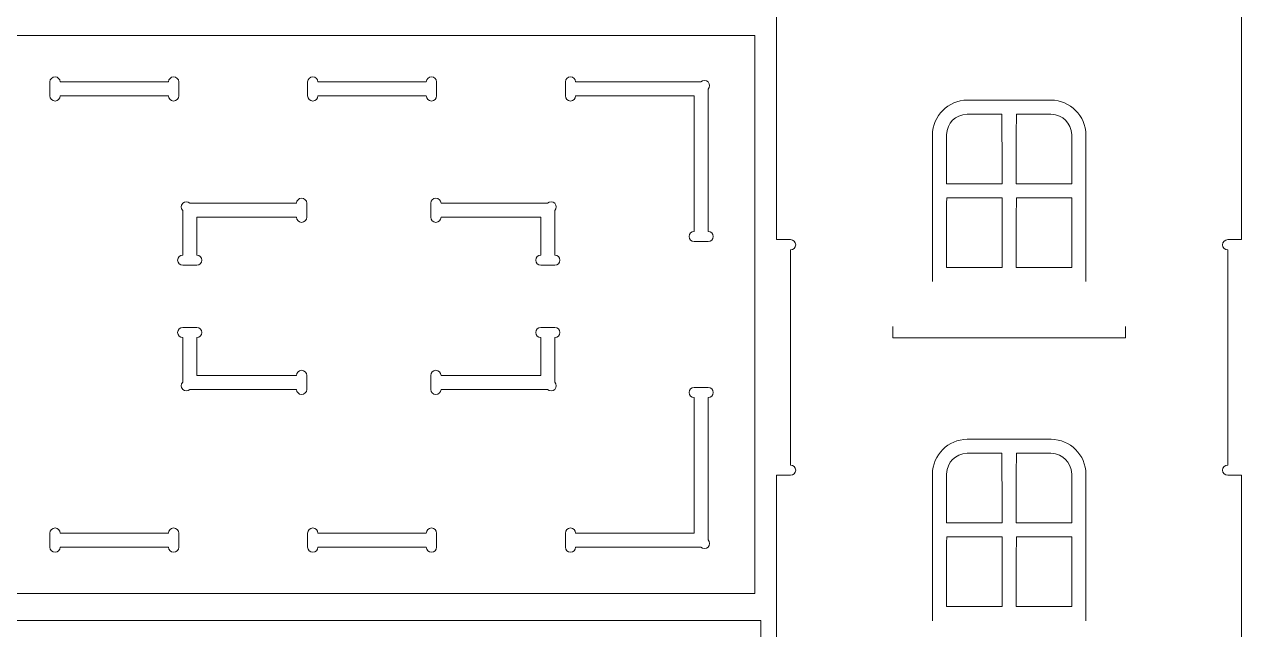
# Model space of a CAD drawing. Header units: millimetres. Extents: x -494 to 494, y -418 to 418.
# Drawn here: x -278.6 to -16.8, y 125.6 to 255.8 of the extents above; entities that cross this region are included whole.
import ezdxf

# ---------------------------------------------------------------- set-up
doc = ezdxf.new("R2010")
doc.units = ezdxf.units.MM
doc.header["$MEASUREMENT"] = 0

msp = doc.modelspace()

# ---------------------------------------------------------------- linework, layer by layer
at = {"lineweight": 9}
for points, knots in [([(-19.8061, 409.9697), (-19.8061, 409.9697), (-19.8061, 363.6997), (-19.8061, 363.6997), (-19.8061, 363.6997), (-20.4136, 363.6997), (-20.9061, 363.2072), (-20.9061, 362.5997), (-20.9061, 362.5997), (-20.9061, 361.9922), (-20.4136, 361.4997), (-19.8061, 361.4997), (-19.8061, 361.4997), (-19.8061, 361.4997), (-16.8061, 361.4997), (-16.8061, 361.4997), (-16.8061, 361.4997), (-16.8061, 361.4997), (-16.8061, 320.8397), (-16.8061, 320.8397), (-16.8061, 320.8397), (-16.8061, 320.8397), (-19.8061, 320.8397), (-19.8061, 320.8397), (-19.8061, 320.8397), (-20.4136, 320.8397), (-20.9061, 320.3472), (-20.9061, 319.7397), (-20.9061, 319.7397), (-20.9061, 319.1322), (-20.4136, 318.6397), (-19.8061, 318.6397), (-19.8061, 318.6397), (-19.8061, 318.6397), (-19.8061, 262.3697), (-19.8061, 262.3697), (-19.8061, 262.3697), (-20.4136, 262.3697), (-20.9061, 261.8772), (-20.9061, 261.2697), (-20.9061, 261.2697), (-20.9061, 260.6622), (-20.4136, 260.1697), (-19.8061, 260.1697), (-19.8061, 260.1697), (-19.8061, 260.1697), (-16.8061, 260.1697), (-16.8061, 260.1697), (-16.8061, 260.1697), (-16.8061, 260.1697), (-16.8061, 209.4997), (-16.8061, 209.4997), (-16.8061, 209.4997), (-16.8061, 209.4997), (-19.8061, 209.4997), (-19.8061, 209.4997), (-19.8061, 209.4997), (-20.4136, 209.4997), (-20.9061, 209.0072), (-20.9061, 208.3997), (-20.9061, 208.3997), (-20.9061, 207.7922), (-20.4136, 207.2997), (-19.8061, 207.2997), (-19.8061, 207.2997), (-19.8061, 207.2997), (-19.8061, 161.0397), (-19.8061, 161.0397), (-19.8061, 161.0397), (-20.4136, 161.0397), (-20.9061, 160.5472), (-20.9061, 159.9397), (-20.9061, 159.9397), (-20.9061, 159.3322), (-20.4136, 158.8397), (-19.8061, 158.8397), (-19.8061, 158.8397), (-19.8061, 158.8397), (-16.8061, 158.8397), (-16.8061, 158.8397), (-16.8061, 158.8397), (-16.8061, 158.8397), (-16.8061, 108.1697), (-16.8061, 108.1697), (-16.8061, 108.1697), (-16.8061, 108.1697), (-19.8061, 108.1697), (-19.8061, 108.1697), (-19.8061, 108.1697), (-20.4136, 108.1697), (-20.9061, 107.6772), (-20.9061, 107.0697), (-20.9061, 107.0697), (-20.9061, 106.4622), (-20.4136, 105.9697), (-19.8061, 105.9697), (-19.8061, 105.9697), (-19.8061, 105.9697), (-19.8061, 59.6997), (-19.8061, 59.6997), (-19.8061, 59.6997), (-20.4136, 59.6997), (-20.9061, 59.2072), (-20.9061, 58.5997), (-20.9061, 58.5997), (-20.9061, 57.9922), (-20.4136, 57.4997), (-19.8061, 57.4997), (-19.8061, 57.4997), (-19.8061, 57.4997), (-16.8061, 57.4997), (-16.8061, 57.4997), (-16.8061, 57.4997), (-16.8061, 57.4997), (-16.8061, 6.8397), (-16.8061, 6.8397), (-16.8061, 6.8397), (-16.8061, 6.8397), (-19.8061, 6.8397), (-19.8061, 6.8397), (-19.8061, 6.8397), (-20.4136, 6.8397), (-20.9061, 6.3472), (-20.9061, 5.7397), (-20.9061, 5.7397), (-20.9061, 5.1322), (-20.4136, 4.6397), (-19.8061, 4.6397), (-19.8061, 4.6397), (-19.8061, 4.6397), (-19.8061, -43.6903), (-19.8061, -43.6903), (-19.8061, -43.6903), (-19.8061, -43.6903), (-48.9361, -43.6903), (-48.9361, -43.6903), (-48.9361, -43.6903), (-48.9361, -43.0828), (-49.4286, -42.5903), (-50.0361, -42.5903), (-50.0361, -42.5903), (-50.6436, -42.5903), (-51.1361, -43.0828), (-51.1361, -43.6903), (-51.1361, -43.6903), (-51.1361, -43.6903), (-51.1361, -46.6903), (-51.1361, -46.6903), (-51.1361, -46.6903), (-51.1361, -46.6903), (-82.4661, -46.6903), (-82.4661, -46.6903), (-82.4661, -46.6903), (-82.4661, -46.6903), (-82.4661, -43.6903), (-82.4661, -43.6903), (-82.4661, -43.6903), (-82.4661, -43.0828), (-82.9586, -42.5903), (-83.5661, -42.5903), (-83.5661, -42.5903), (-84.1736, -42.5903), (-84.6661, -43.0828), (-84.6661, -43.6903), (-84.6661, -43.6903), (-84.6661, -43.6903), (-113.8061, -43.6903), (-113.8061, -43.6903), (-113.8061, -43.6903), (-113.8061, -43.6903), (-113.8061, 4.6397), (-113.8061, 4.6397), (-113.8061, 4.6397), (-113.1986, 4.6397), (-112.7061, 5.1322), (-112.7061, 5.7397), (-112.7061, 5.7397), (-112.7061, 6.3472), (-113.1986, 6.8397), (-113.8061, 6.8397), (-113.8061, 6.8397), (-113.8061, 6.8397), (-116.8061, 6.8397), (-116.8061, 6.8397), (-116.8061, 6.8397), (-116.8061, 6.8397), (-116.8061, 57.4997), (-116.8061, 57.4997), (-116.8061, 57.4997), (-116.8061, 57.4997), (-113.8061, 57.4997), (-113.8061, 57.4997), (-113.8061, 57.4997), (-113.1986, 57.4997), (-112.7061, 57.9922), (-112.7061, 58.5997), (-112.7061, 58.5997), (-112.7061, 59.2072), (-113.1986, 59.6997), (-113.8061, 59.6997), (-113.8061, 59.6997), (-113.8061, 59.6997), (-113.8061, 105.9697), (-113.8061, 105.9697), (-113.8061, 105.9697), (-113.1986, 105.9697), (-112.7061, 106.4622), (-112.7061, 107.0697), (-112.7061, 107.0697), (-112.7061, 107.6772), (-113.1986, 108.1697), (-113.8061, 108.1697), (-113.8061, 108.1697), (-113.8061, 108.1697), (-116.8061, 108.1697), (-116.8061, 108.1697), (-116.8061, 108.1697), (-116.8061, 108.1697), (-116.8061, 158.8397), (-116.8061, 158.8397), (-116.8061, 158.8397), (-116.8061, 158.8397), (-113.8061, 158.8397), (-113.8061, 158.8397), (-113.8061, 158.8397), (-113.1986, 158.8397), (-112.7061, 159.3322), (-112.7061, 159.9397), (-112.7061, 159.9397), (-112.7061, 160.5472), (-113.1986, 161.0397), (-113.8061, 161.0397), (-113.8061, 161.0397), (-113.8061, 161.0397), (-113.8061, 207.2997), (-113.8061, 207.2997), (-113.8061, 207.2997), (-113.1986, 207.2997), (-112.7061, 207.7922), (-112.7061, 208.3997), (-112.7061, 208.3997), (-112.7061, 209.0072), (-113.1986, 209.4997), (-113.8061, 209.4997), (-113.8061, 209.4997), (-113.8061, 209.4997), (-116.8061, 209.4997), (-116.8061, 209.4997), (-116.8061, 209.4997), (-116.8061, 209.4997), (-116.8061, 260.1697), (-116.8061, 260.1697), (-116.8061, 260.1697), (-116.8061, 260.1697), (-113.8061, 260.1697), (-113.8061, 260.1697), (-113.8061, 260.1697), (-113.1986, 260.1697), (-112.7061, 260.6622), (-112.7061, 261.2697), (-112.7061, 261.2697), (-112.7061, 261.8772), (-113.1986, 262.3697), (-113.8061, 262.3697), (-113.8061, 262.3697), (-113.8061, 262.3697), (-113.8061, 318.6397), (-113.8061, 318.6397), (-113.8061, 318.6397), (-113.1986, 318.6397), (-112.7061, 319.1322), (-112.7061, 319.7397), (-112.7061, 319.7397), (-112.7061, 320.3472), (-113.1986, 320.8397), (-113.8061, 320.8397), (-113.8061, 320.8397), (-113.8061, 320.8397), (-116.8061, 320.8397), (-116.8061, 320.8397), (-116.8061, 320.8397), (-116.8061, 320.8397), (-116.8061, 361.4997), (-116.8061, 361.4997), (-116.8061, 361.4997), (-116.8061, 361.4997), (-113.8061, 361.4997), (-113.8061, 361.4997), (-113.8061, 361.4997), (-113.1986, 361.4997), (-112.7061, 361.9922), (-112.7061, 362.5997), (-112.7061, 362.5997), (-112.7061, 363.2072), (-113.1986, 363.6997), (-113.8061, 363.6997), (-113.8061, 363.6997), (-113.8061, 363.6997), (-113.8061, 409.9697), (-113.8061, 409.9697), (-113.8061, 409.9697), (-113.1986, 409.9697), (-112.7061, 410.4622), (-112.7061, 411.0697), (-112.7061, 411.0697), (-112.7061, 411.6772), (-113.1986, 412.1697), (-113.8061, 412.1697), (-113.8061, 412.1697), (-113.8061, 412.1697), (-116.8061, 412.1697), (-116.8061, 412.1697), (-116.8061, 412.1697), (-116.8061, 412.1697), (-116.8061, 418.1697), (-116.8061, 418.1697), (-116.8061, 418.1697), (-116.8061, 418.1697), (-82.4661, 418.1697), (-82.4661, 418.1697), (-82.4661, 418.1697), (-82.4661, 418.1697), (-82.4661, 412.1697), (-82.4661, 412.1697), (-82.4661, 412.1697), (-82.4661, 411.5622), (-81.9736, 411.0697), (-81.3661, 411.0697), (-81.3661, 411.0697), (-80.7586, 411.0697), (-80.2661, 411.5622), (-80.2661, 412.1697), (-80.2661, 412.1697), (-80.2661, 412.1697), (-53.3361, 412.1697), (-53.3361, 412.1697), (-53.3361, 412.1697), (-53.3361, 411.5622), (-52.8436, 411.0697), (-52.2361, 411.0697), (-52.2361, 411.0697), (-51.6286, 411.0697), (-51.1361, 411.5622), (-51.1361, 412.1697), (-51.1361, 412.1697), (-51.1361, 412.1697), (-51.1361, 418.1697), (-51.1361, 418.1697), (-51.1361, 418.1697), (-51.1361, 418.1697), (-16.8061, 418.1697), (-16.8061, 418.1697), (-16.8061, 418.1697), (-16.8061, 418.1697), (-16.8061, 412.1697), (-16.8061, 412.1697), (-16.8061, 412.1697), (-16.8061, 412.1697), (-19.8061, 412.1697), (-19.8061, 412.1697), (-19.8061, 412.1697), (-20.4136, 412.1697), (-20.9061, 411.6772), (-20.9061, 411.0697), (-20.9061, 411.0697), (-20.9061, 410.4622), (-20.4136, 409.9697), (-19.8061, 409.9697)], [0, 0, 0, 0, 0.01075269, 0.01075269, 0.01075269, 0.01075269, 0.02150538, 0.02150538, 0.02150538, 0.02150538, 0.03225806, 0.03225806, 0.03225806, 0.03225806, 0.04301075, 0.04301075, 0.04301075, 0.04301075, 0.05376344, 0.05376344, 0.05376344, 0.05376344, 0.06451613, 0.06451613, 0.06451613, 0.06451613, 0.07526882, 0.07526882, 0.07526882, 0.07526882, 0.08602151, 0.08602151, 0.08602151, 0.08602151, 0.09677419, 0.09677419, 0.09677419, 0.09677419, 0.10752688, 0.10752688, 0.10752688, 0.10752688, 0.11827957, 0.11827957, 0.11827957, 0.11827957, 0.12903226, 0.12903226, 0.12903226, 0.12903226, 0.13978495, 0.13978495, 0.13978495, 0.13978495, 0.15053763, 0.15053763, 0.15053763, 0.15053763, 0.16129032, 0.16129032, 0.16129032, 0.16129032, 0.17204301, 0.17204301, 0.17204301, 0.17204301, 0.1827957, 0.1827957, 0.1827957, 0.1827957, 0.19354839, 0.19354839, 0.19354839, 0.19354839, 0.20430108, 0.20430108, 0.20430108, 0.20430108, 0.21505376, 0.21505376, 0.21505376, 0.21505376, 0.22580645, 0.22580645, 0.22580645, 0.22580645, 0.23655914, 0.23655914, 0.23655914, 0.23655914, 0.24731183, 0.24731183, 0.24731183, 0.24731183, 0.25806452, 0.25806452, 0.25806452, 0.25806452, 0.2688172, 0.2688172, 0.2688172, 0.2688172, 0.27956989, 0.27956989, 0.27956989, 0.27956989, 0.29032258, 0.29032258, 0.29032258, 0.29032258, 0.30107527, 0.30107527, 0.30107527, 0.30107527, 0.31182796, 0.31182796, 0.31182796, 0.31182796, 0.32258065, 0.32258065, 0.32258065, 0.32258065, 0.33333333, 0.33333333, 0.33333333, 0.33333333, 0.34408602, 0.34408602, 0.34408602, 0.34408602, 0.35483871, 0.35483871, 0.35483871, 0.35483871, 0.3655914, 0.3655914, 0.3655914, 0.3655914, 0.37634409, 0.37634409, 0.37634409, 0.37634409, 0.38709677, 0.38709677, 0.38709677, 0.38709677, 0.39784946, 0.39784946, 0.39784946, 0.39784946, 0.40860215, 0.40860215, 0.40860215, 0.40860215, 0.41935484, 0.41935484, 0.41935484, 0.41935484, 0.43010753, 0.43010753, 0.43010753, 0.43010753, 0.44086022, 0.44086022, 0.44086022, 0.44086022, 0.4516129, 0.4516129, 0.4516129, 0.4516129, 0.46236559, 0.46236559, 0.46236559, 0.46236559, 0.47311828, 0.47311828, 0.47311828, 0.47311828, 0.48387097, 0.48387097, 0.48387097, 0.48387097, 0.49462366, 0.49462366, 0.49462366, 0.49462366, 0.50537634, 0.50537634, 0.50537634, 0.50537634, 0.51612903, 0.51612903, 0.51612903, 0.51612903, 0.52688172, 0.52688172, 0.52688172, 0.52688172, 0.53763441, 0.53763441, 0.53763441, 0.53763441, 0.5483871, 0.5483871, 0.5483871, 0.5483871, 0.55913978, 0.55913978, 0.55913978, 0.55913978, 0.56989247, 0.56989247, 0.56989247, 0.56989247, 0.58064516, 0.58064516, 0.58064516, 0.58064516, 0.59139785, 0.59139785, 0.59139785, 0.59139785, 0.60215054, 0.60215054, 0.60215054, 0.60215054, 0.61290323, 0.61290323, 0.61290323, 0.61290323, 0.62365591, 0.62365591, 0.62365591, 0.62365591, 0.6344086, 0.6344086, 0.6344086, 0.6344086, 0.64516129, 0.64516129, 0.64516129, 0.64516129, 0.65591398, 0.65591398, 0.65591398, 0.65591398, 0.66666667, 0.66666667, 0.66666667, 0.66666667, 0.67741935, 0.67741935, 0.67741935, 0.67741935, 0.68817204, 0.68817204, 0.68817204, 0.68817204, 0.69892473, 0.69892473, 0.69892473, 0.69892473, 0.70967742, 0.70967742, 0.70967742, 0.70967742, 0.72043011, 0.72043011, 0.72043011, 0.72043011, 0.7311828, 0.7311828, 0.7311828, 0.7311828, 0.74193548, 0.74193548, 0.74193548, 0.74193548, 0.75268817, 0.75268817, 0.75268817, 0.75268817, 0.76344086, 0.76344086, 0.76344086, 0.76344086, 0.77419355, 0.77419355, 0.77419355, 0.77419355, 0.78494624, 0.78494624, 0.78494624, 0.78494624, 0.79569892, 0.79569892, 0.79569892, 0.79569892, 0.80645161, 0.80645161, 0.80645161, 0.80645161, 0.8172043, 0.8172043, 0.8172043, 0.8172043, 0.82795699, 0.82795699, 0.82795699, 0.82795699, 0.83870968, 0.83870968, 0.83870968, 0.83870968, 0.84946237, 0.84946237, 0.84946237, 0.84946237, 0.86021505, 0.86021505, 0.86021505, 0.86021505, 0.87096774, 0.87096774, 0.87096774, 0.87096774, 0.88172043, 0.88172043, 0.88172043, 0.88172043, 0.89247312, 0.89247312, 0.89247312, 0.89247312, 0.90322581, 0.90322581, 0.90322581, 0.90322581, 0.91397849, 0.91397849, 0.91397849, 0.91397849, 0.92473118, 0.92473118, 0.92473118, 0.92473118, 0.93548387, 0.93548387, 0.93548387, 0.93548387, 0.94623656, 0.94623656, 0.94623656, 0.94623656, 0.95698925, 0.95698925, 0.95698925, 0.95698925, 0.96774194, 0.96774194, 0.96774194, 0.96774194, 0.97849462, 0.97849462, 0.97849462, 0.97849462, 1, 1, 1, 1]), ([(-121.5223, 253.398), (-121.5223, 253.398), (-341.5223, 253.398), (-341.5223, 253.398), (-341.5223, 253.398), (-341.5223, 253.398), (-341.5223, 133.398), (-341.5223, 133.398), (-341.5223, 133.398), (-341.5223, 133.398), (-121.5223, 133.398), (-121.5223, 133.398), (-121.5223, 133.398), (-121.5223, 133.398), (-121.5223, 253.398), (-121.5223, 253.398)], [0, 0, 0, 0, 0.2, 0.2, 0.2, 0.2, 0.4, 0.4, 0.4, 0.4, 0.6, 0.6, 0.6, 0.6, 1, 1, 1, 1]), ([(-270.8926, 243.3977), (-270.8926, 243.3977), (-247.5826, 243.3977), (-247.5826, 243.3977), (-247.5826, 243.3977), (-247.5826, 244.0052), (-247.0901, 244.4977), (-246.4826, 244.4977), (-246.4826, 244.4977), (-245.8751, 244.4977), (-245.3826, 244.0052), (-245.3826, 243.3977), (-245.3826, 243.3977), (-245.3826, 243.3977), (-245.3826, 240.3977), (-245.3826, 240.3977), (-245.3826, 240.3977), (-245.3826, 239.7902), (-245.8751, 239.2977), (-246.4826, 239.2977), (-246.4826, 239.2977), (-247.0901, 239.2977), (-247.5826, 239.7902), (-247.5826, 240.3977), (-247.5826, 240.3977), (-247.5826, 240.3977), (-270.8926, 240.3977), (-270.8926, 240.3977), (-270.8926, 240.3977), (-270.8926, 239.7902), (-271.3851, 239.2977), (-271.9926, 239.2977), (-271.9926, 239.2977), (-272.6001, 239.2977), (-273.0926, 239.7902), (-273.0926, 240.3977), (-273.0926, 240.3977), (-273.0926, 240.3977), (-273.0926, 243.3977), (-273.0926, 243.3977), (-273.0926, 243.3977), (-273.0926, 244.0052), (-272.6001, 244.4977), (-271.9926, 244.4977), (-271.9926, 244.4977), (-271.3851, 244.4977), (-270.8926, 244.0052), (-270.8926, 243.3977)], [0, 0, 0, 0, 0.07692308, 0.07692308, 0.07692308, 0.07692308, 0.15384615, 0.15384615, 0.15384615, 0.15384615, 0.23076923, 0.23076923, 0.23076923, 0.23076923, 0.30769231, 0.30769231, 0.30769231, 0.30769231, 0.38461538, 0.38461538, 0.38461538, 0.38461538, 0.46153846, 0.46153846, 0.46153846, 0.46153846, 0.53846154, 0.53846154, 0.53846154, 0.53846154, 0.61538462, 0.61538462, 0.61538462, 0.61538462, 0.69230769, 0.69230769, 0.69230769, 0.69230769, 0.76923077, 0.76923077, 0.76923077, 0.76923077, 0.84615385, 0.84615385, 0.84615385, 0.84615385, 1, 1, 1, 1]), ([(-215.4626, 243.3977), (-215.4626, 243.3977), (-192.1526, 243.3977), (-192.1526, 243.3977), (-192.1526, 243.3977), (-192.1526, 244.0052), (-191.6601, 244.4977), (-191.0526, 244.4977), (-191.0526, 244.4977), (-190.4451, 244.4977), (-189.9526, 244.0052), (-189.9526, 243.3977), (-189.9526, 243.3977), (-189.9526, 243.3977), (-189.9526, 240.3977), (-189.9526, 240.3977), (-189.9526, 240.3977), (-189.9526, 239.7902), (-190.4451, 239.2977), (-191.0526, 239.2977), (-191.0526, 239.2977), (-191.6601, 239.2977), (-192.1526, 239.7902), (-192.1526, 240.3977), (-192.1526, 240.3977), (-192.1526, 240.3977), (-215.4626, 240.3977), (-215.4626, 240.3977), (-215.4626, 240.3977), (-215.4626, 239.7902), (-215.9551, 239.2977), (-216.5626, 239.2977), (-216.5626, 239.2977), (-217.1701, 239.2977), (-217.6626, 239.7902), (-217.6626, 240.3977), (-217.6626, 240.3977), (-217.6626, 240.3977), (-217.6626, 243.3977), (-217.6626, 243.3977), (-217.6626, 243.3977), (-217.6626, 244.0052), (-217.1701, 244.4977), (-216.5626, 244.4977), (-216.5626, 244.4977), (-215.9551, 244.4977), (-215.4626, 244.0052), (-215.4626, 243.3977)], [0, 0, 0, 0, 0.07692308, 0.07692308, 0.07692308, 0.07692308, 0.15384615, 0.15384615, 0.15384615, 0.15384615, 0.23076923, 0.23076923, 0.23076923, 0.23076923, 0.30769231, 0.30769231, 0.30769231, 0.30769231, 0.38461538, 0.38461538, 0.38461538, 0.38461538, 0.46153846, 0.46153846, 0.46153846, 0.46153846, 0.53846154, 0.53846154, 0.53846154, 0.53846154, 0.61538462, 0.61538462, 0.61538462, 0.61538462, 0.69230769, 0.69230769, 0.69230769, 0.69230769, 0.76923077, 0.76923077, 0.76923077, 0.76923077, 0.84615385, 0.84615385, 0.84615385, 0.84615385, 1, 1, 1, 1]), ([(-134.5323, 240.398), (-134.5323, 240.398), (-160.0423, 240.398), (-160.0423, 240.398), (-160.0423, 240.398), (-160.0423, 239.7905), (-160.5348, 239.298), (-161.1423, 239.298), (-161.1423, 239.298), (-161.7498, 239.298), (-162.2423, 239.7905), (-162.2423, 240.398), (-162.2423, 240.398), (-162.2423, 240.398), (-162.2423, 243.398), (-162.2423, 243.398), (-162.2423, 243.398), (-162.2423, 244.0055), (-161.7498, 244.498), (-161.1423, 244.498), (-161.1423, 244.498), (-160.5348, 244.498), (-160.0423, 244.0055), (-160.0423, 243.398), (-160.0423, 243.398), (-160.0423, 243.398), (-133.0879, 243.398), (-133.0879, 243.398), (-133.0879, 243.398), (-132.6584, 243.8276), (-131.9618, 243.8276), (-131.5323, 243.398), (-131.5323, 243.398), (-131.1027, 242.9685), (-131.1027, 242.2719), (-131.5323, 241.8424), (-131.5323, 241.8424), (-131.5323, 241.8424), (-131.5323, 211.268), (-131.5323, 211.268), (-131.5323, 211.268), (-130.9248, 211.268), (-130.4323, 210.7755), (-130.4323, 210.168), (-130.4323, 210.168), (-130.4323, 209.5605), (-130.9248, 209.068), (-131.5323, 209.068), (-131.5323, 209.068), (-131.5323, 209.068), (-134.5323, 209.068), (-134.5323, 209.068), (-134.5323, 209.068), (-135.1398, 209.068), (-135.6323, 209.5605), (-135.6323, 210.168), (-135.6323, 210.168), (-135.6323, 210.7755), (-135.1398, 211.268), (-134.5323, 211.268), (-134.5323, 211.268), (-134.5323, 211.268), (-134.5323, 240.398), (-134.5323, 240.398)], [0, 0, 0, 0, 0.05882353, 0.05882353, 0.05882353, 0.05882353, 0.11764706, 0.11764706, 0.11764706, 0.11764706, 0.17647059, 0.17647059, 0.17647059, 0.17647059, 0.23529412, 0.23529412, 0.23529412, 0.23529412, 0.29411765, 0.29411765, 0.29411765, 0.29411765, 0.35294118, 0.35294118, 0.35294118, 0.35294118, 0.41176471, 0.41176471, 0.41176471, 0.41176471, 0.47058824, 0.47058824, 0.47058824, 0.47058824, 0.52941176, 0.52941176, 0.52941176, 0.52941176, 0.58823529, 0.58823529, 0.58823529, 0.58823529, 0.64705882, 0.64705882, 0.64705882, 0.64705882, 0.70588235, 0.70588235, 0.70588235, 0.70588235, 0.76470588, 0.76470588, 0.76470588, 0.76470588, 0.82352941, 0.82352941, 0.82352941, 0.82352941, 0.88235294, 0.88235294, 0.88235294, 0.88235294, 1, 1, 1, 1]), ([(-83.3015, 200.5001), (-83.3015, 200.5001), (-83.3015, 232.0001), (-83.3015, 232.0001), (-83.3015, 232.0001), (-83.3015, 236.1251), (-79.9265, 239.5001), (-75.8016, 239.5001), (-75.8016, 239.5001), (-75.8016, 239.5001), (-57.8015, 239.5001), (-57.8015, 239.5001), (-57.8015, 239.5001), (-53.6766, 239.5001), (-50.3015, 236.1251), (-50.3015, 232.0001), (-50.3015, 232.0001), (-50.3015, 232.0001), (-50.3015, 200.5001), (-50.3015, 200.5001)], [0, 0, 0, 0, 0.16666667, 0.16666667, 0.16666667, 0.16666667, 0.33333333, 0.33333333, 0.33333333, 0.33333333, 0.5, 0.5, 0.5, 0.5, 0.66666667, 0.66666667, 0.66666667, 0.66666667, 1, 1, 1, 1]), ([(-80.3015, 232.0001), (-80.3015, 224), (-80.3015, 221.5214), (-80.3015, 221.5214), (-80.3015, 221.5214), (-71.3015, 221.5215), (-68.3232, 221.5215), (-68.3232, 221.5215), (-68.3232, 221.5215), (-68.3232, 232.5215), (-68.389, 236.5001), (-68.389, 236.5001), (-68.389, 236.5001), (-74.3891, 236.5001), (-75.8016, 236.5001), (-75.8016, 236.5001), (-75.8016, 236.5001), (-78.5207, 236.2499), (-80.0207, 234.7499), (-80.3015, 232.0001)], [0, 0, 0, 0, 0.16666667, 0.16666667, 0.16666667, 0.16666667, 0.33333333, 0.33333333, 0.33333333, 0.33333333, 0.5, 0.5, 0.5, 0.5, 0.66666667, 0.66666667, 0.66666667, 0.66666667, 1, 1, 1, 1]), ([(-53.3231, 232.0001), (-53.3231, 224), (-53.3231, 221.5214), (-53.3231, 221.5214), (-53.3231, 221.5214), (-62.3231, 221.5215), (-65.3014, 221.5215), (-65.3014, 221.5215), (-65.3014, 221.5215), (-65.3014, 232.5215), (-65.2356, 236.5001), (-65.2356, 236.5001), (-65.2356, 236.5001), (-59.2355, 236.5001), (-57.823, 236.5001), (-57.823, 236.5001), (-57.823, 236.5001), (-55.1039, 236.2499), (-53.6039, 234.7499), (-53.3231, 232.0001)], [0, 0, 0, 0, 0.16666667, 0.16666667, 0.16666667, 0.16666667, 0.33333333, 0.33333333, 0.33333333, 0.33333333, 0.5, 0.5, 0.5, 0.5, 0.66666667, 0.66666667, 0.66666667, 0.66666667, 1, 1, 1, 1]), ([(-241.5223, 214.308), (-241.5223, 214.308), (-220.0523, 214.308), (-220.0523, 214.308), (-220.0523, 214.308), (-220.0523, 213.7005), (-219.5598, 213.208), (-218.9523, 213.208), (-218.9523, 213.208), (-218.3448, 213.208), (-217.8523, 213.7005), (-217.8523, 214.308), (-217.8523, 214.308), (-217.8523, 214.308), (-217.8523, 217.308), (-217.8523, 217.308), (-217.8523, 217.308), (-217.8523, 217.9155), (-218.3448, 218.408), (-218.9523, 218.408), (-218.9523, 218.408), (-219.5598, 218.408), (-220.0523, 217.9155), (-220.0523, 217.308), (-220.0523, 217.308), (-220.0523, 217.308), (-242.9667, 217.308), (-242.9667, 217.308), (-242.9667, 217.308), (-243.3962, 217.7376), (-244.0928, 217.7376), (-244.5223, 217.308), (-244.5223, 217.308), (-244.9519, 216.8785), (-244.9519, 216.1819), (-244.5223, 215.7524), (-244.5223, 215.7524), (-244.5223, 215.7524), (-244.5223, 206.178), (-244.5223, 206.178), (-244.5223, 206.178), (-245.1298, 206.178), (-245.6223, 205.6855), (-245.6223, 205.078), (-245.6223, 205.078), (-245.6223, 204.4705), (-245.1298, 203.978), (-244.5223, 203.978), (-244.5223, 203.978), (-244.5223, 203.978), (-241.5223, 203.978), (-241.5223, 203.978), (-241.5223, 203.978), (-240.9148, 203.978), (-240.4223, 204.4705), (-240.4223, 205.078), (-240.4223, 205.078), (-240.4223, 205.6855), (-240.9148, 206.178), (-241.5223, 206.178), (-241.5223, 206.178), (-241.5223, 206.178), (-241.5223, 214.308), (-241.5223, 214.308)], [0, 0, 0, 0, 0.05882353, 0.05882353, 0.05882353, 0.05882353, 0.11764706, 0.11764706, 0.11764706, 0.11764706, 0.17647059, 0.17647059, 0.17647059, 0.17647059, 0.23529412, 0.23529412, 0.23529412, 0.23529412, 0.29411765, 0.29411765, 0.29411765, 0.29411765, 0.35294118, 0.35294118, 0.35294118, 0.35294118, 0.41176471, 0.41176471, 0.41176471, 0.41176471, 0.47058824, 0.47058824, 0.47058824, 0.47058824, 0.52941176, 0.52941176, 0.52941176, 0.52941176, 0.58823529, 0.58823529, 0.58823529, 0.58823529, 0.64705882, 0.64705882, 0.64705882, 0.64705882, 0.70588235, 0.70588235, 0.70588235, 0.70588235, 0.76470588, 0.76470588, 0.76470588, 0.76470588, 0.82352941, 0.82352941, 0.82352941, 0.82352941, 0.88235294, 0.88235294, 0.88235294, 0.88235294, 1, 1, 1, 1]), ([(-167.5123, 214.308), (-167.5123, 214.308), (-188.9823, 214.308), (-188.9823, 214.308), (-188.9823, 214.308), (-188.9823, 213.7005), (-189.4748, 213.208), (-190.0823, 213.208), (-190.0823, 213.208), (-190.6898, 213.208), (-191.1823, 213.7005), (-191.1823, 214.308), (-191.1823, 214.308), (-191.1823, 214.308), (-191.1823, 217.308), (-191.1823, 217.308), (-191.1823, 217.308), (-191.1823, 217.9155), (-190.6898, 218.408), (-190.0823, 218.408), (-190.0823, 218.408), (-189.4748, 218.408), (-188.9823, 217.9155), (-188.9823, 217.308), (-188.9823, 217.308), (-188.9823, 217.308), (-166.0679, 217.308), (-166.0679, 217.308), (-166.0679, 217.308), (-165.6384, 217.7376), (-164.9418, 217.7376), (-164.5123, 217.308), (-164.5123, 217.308), (-164.0827, 216.8785), (-164.0827, 216.1819), (-164.5123, 215.7524), (-164.5123, 215.7524), (-164.5123, 215.7524), (-164.5123, 206.178), (-164.5123, 206.178), (-164.5123, 206.178), (-163.9048, 206.178), (-163.4123, 205.6855), (-163.4123, 205.078), (-163.4123, 205.078), (-163.4123, 204.4705), (-163.9048, 203.978), (-164.5123, 203.978), (-164.5123, 203.978), (-164.5123, 203.978), (-167.5123, 203.978), (-167.5123, 203.978), (-167.5123, 203.978), (-168.1198, 203.978), (-168.6123, 204.4705), (-168.6123, 205.078), (-168.6123, 205.078), (-168.6123, 205.6855), (-168.1198, 206.178), (-167.5123, 206.178), (-167.5123, 206.178), (-167.5123, 206.178), (-167.5123, 214.308), (-167.5123, 214.308)], [0, 0, 0, 0, 0.05882353, 0.05882353, 0.05882353, 0.05882353, 0.11764706, 0.11764706, 0.11764706, 0.11764706, 0.17647059, 0.17647059, 0.17647059, 0.17647059, 0.23529412, 0.23529412, 0.23529412, 0.23529412, 0.29411765, 0.29411765, 0.29411765, 0.29411765, 0.35294118, 0.35294118, 0.35294118, 0.35294118, 0.41176471, 0.41176471, 0.41176471, 0.41176471, 0.47058824, 0.47058824, 0.47058824, 0.47058824, 0.52941176, 0.52941176, 0.52941176, 0.52941176, 0.58823529, 0.58823529, 0.58823529, 0.58823529, 0.64705882, 0.64705882, 0.64705882, 0.64705882, 0.70588235, 0.70588235, 0.70588235, 0.70588235, 0.76470588, 0.76470588, 0.76470588, 0.76470588, 0.82352941, 0.82352941, 0.82352941, 0.82352941, 0.88235294, 0.88235294, 0.88235294, 0.88235294, 1, 1, 1, 1]), ([(-68.3231, 218.5001), (-68.3231, 210.5), (-68.3231, 203.5214), (-68.3231, 203.5214), (-68.3231, 203.5214), (-77.3231, 203.5215), (-80.3014, 203.5215), (-80.3014, 203.5215), (-80.3014, 203.5215), (-80.3014, 214.5215), (-80.2356, 218.5001), (-80.2356, 218.5001), (-80.2356, 218.5001), (-74.2355, 218.5001), (-68.3231, 218.5001), (-68.3231, 218.5001)], [0, 0, 0, 0, 0.2, 0.2, 0.2, 0.2, 0.4, 0.4, 0.4, 0.4, 0.6, 0.6, 0.6, 0.6, 1, 1, 1, 1]), ([(-53.3231, 218.5001), (-53.3231, 210.5), (-53.3231, 203.5214), (-53.3231, 203.5214), (-53.3231, 203.5214), (-62.3231, 203.5215), (-65.3014, 203.5215), (-65.3014, 203.5215), (-65.3014, 203.5215), (-65.3014, 214.5215), (-65.2356, 218.5001), (-65.2356, 218.5001), (-65.2356, 218.5001), (-59.2355, 218.5001), (-53.3231, 218.5001), (-53.3231, 218.5001)], [0, 0, 0, 0, 0.2, 0.2, 0.2, 0.2, 0.4, 0.4, 0.4, 0.4, 0.6, 0.6, 0.6, 0.6, 1, 1, 1, 1]), ([(-241.5223, 180.308), (-241.5223, 180.308), (-220.0523, 180.308), (-220.0523, 180.308), (-220.0523, 180.308), (-220.0523, 180.9155), (-219.5598, 181.408), (-218.9523, 181.408), (-218.9523, 181.408), (-218.3448, 181.408), (-217.8523, 180.9155), (-217.8523, 180.308), (-217.8523, 180.308), (-217.8523, 180.308), (-217.8523, 177.308), (-217.8523, 177.308), (-217.8523, 177.308), (-217.8523, 176.7005), (-218.3448, 176.208), (-218.9523, 176.208), (-218.9523, 176.208), (-219.5598, 176.208), (-220.0523, 176.7005), (-220.0523, 177.308), (-220.0523, 177.308), (-220.0523, 177.308), (-242.9667, 177.308), (-242.9667, 177.308), (-242.9667, 177.308), (-243.3962, 176.8784), (-244.0928, 176.8784), (-244.5223, 177.308), (-244.5223, 177.308), (-244.9519, 177.7375), (-244.9519, 178.4341), (-244.5223, 178.8636), (-244.5223, 178.8636), (-244.5223, 178.8636), (-244.5223, 188.438), (-244.5223, 188.438), (-244.5223, 188.438), (-245.1298, 188.438), (-245.6223, 188.9305), (-245.6223, 189.538), (-245.6223, 189.538), (-245.6223, 190.1455), (-245.1298, 190.638), (-244.5223, 190.638), (-244.5223, 190.638), (-244.5223, 190.638), (-241.5223, 190.638), (-241.5223, 190.638), (-241.5223, 190.638), (-240.9148, 190.638), (-240.4223, 190.1455), (-240.4223, 189.538), (-240.4223, 189.538), (-240.4223, 188.9305), (-240.9148, 188.438), (-241.5223, 188.438), (-241.5223, 188.438), (-241.5223, 188.438), (-241.5223, 180.308), (-241.5223, 180.308)], [0, 0, 0, 0, 0.05882353, 0.05882353, 0.05882353, 0.05882353, 0.11764706, 0.11764706, 0.11764706, 0.11764706, 0.17647059, 0.17647059, 0.17647059, 0.17647059, 0.23529412, 0.23529412, 0.23529412, 0.23529412, 0.29411765, 0.29411765, 0.29411765, 0.29411765, 0.35294118, 0.35294118, 0.35294118, 0.35294118, 0.41176471, 0.41176471, 0.41176471, 0.41176471, 0.47058824, 0.47058824, 0.47058824, 0.47058824, 0.52941176, 0.52941176, 0.52941176, 0.52941176, 0.58823529, 0.58823529, 0.58823529, 0.58823529, 0.64705882, 0.64705882, 0.64705882, 0.64705882, 0.70588235, 0.70588235, 0.70588235, 0.70588235, 0.76470588, 0.76470588, 0.76470588, 0.76470588, 0.82352941, 0.82352941, 0.82352941, 0.82352941, 0.88235294, 0.88235294, 0.88235294, 0.88235294, 1, 1, 1, 1]), ([(-167.5123, 180.308), (-167.5123, 180.308), (-188.9823, 180.308), (-188.9823, 180.308), (-188.9823, 180.308), (-188.9823, 180.9155), (-189.4748, 181.408), (-190.0823, 181.408), (-190.0823, 181.408), (-190.6898, 181.408), (-191.1823, 180.9155), (-191.1823, 180.308), (-191.1823, 180.308), (-191.1823, 180.308), (-191.1823, 177.308), (-191.1823, 177.308), (-191.1823, 177.308), (-191.1823, 176.7005), (-190.6898, 176.208), (-190.0823, 176.208), (-190.0823, 176.208), (-189.4748, 176.208), (-188.9823, 176.7005), (-188.9823, 177.308), (-188.9823, 177.308), (-188.9823, 177.308), (-166.0679, 177.308), (-166.0679, 177.308), (-166.0679, 177.308), (-165.6384, 176.8784), (-164.9418, 176.8784), (-164.5123, 177.308), (-164.5123, 177.308), (-164.0827, 177.7375), (-164.0827, 178.4341), (-164.5123, 178.8636), (-164.5123, 178.8636), (-164.5123, 178.8636), (-164.5123, 188.438), (-164.5123, 188.438), (-164.5123, 188.438), (-163.9048, 188.438), (-163.4123, 188.9305), (-163.4123, 189.538), (-163.4123, 189.538), (-163.4123, 190.1455), (-163.9048, 190.638), (-164.5123, 190.638), (-164.5123, 190.638), (-164.5123, 190.638), (-167.5123, 190.638), (-167.5123, 190.638), (-167.5123, 190.638), (-168.1198, 190.638), (-168.6123, 190.1455), (-168.6123, 189.538), (-168.6123, 189.538), (-168.6123, 188.9305), (-168.1198, 188.438), (-167.5123, 188.438), (-167.5123, 188.438), (-167.5123, 188.438), (-167.5123, 180.308), (-167.5123, 180.308)], [0, 0, 0, 0, 0.05882353, 0.05882353, 0.05882353, 0.05882353, 0.11764706, 0.11764706, 0.11764706, 0.11764706, 0.17647059, 0.17647059, 0.17647059, 0.17647059, 0.23529412, 0.23529412, 0.23529412, 0.23529412, 0.29411765, 0.29411765, 0.29411765, 0.29411765, 0.35294118, 0.35294118, 0.35294118, 0.35294118, 0.41176471, 0.41176471, 0.41176471, 0.41176471, 0.47058824, 0.47058824, 0.47058824, 0.47058824, 0.52941176, 0.52941176, 0.52941176, 0.52941176, 0.58823529, 0.58823529, 0.58823529, 0.58823529, 0.64705882, 0.64705882, 0.64705882, 0.64705882, 0.70588235, 0.70588235, 0.70588235, 0.70588235, 0.76470588, 0.76470588, 0.76470588, 0.76470588, 0.82352941, 0.82352941, 0.82352941, 0.82352941, 0.88235294, 0.88235294, 0.88235294, 0.88235294, 1, 1, 1, 1]), ([(-41.8051, 190.8188), (-41.8051, 190.8188), (-41.8051, 188.35), (-41.8051, 188.35), (-41.8051, 188.35), (-41.8051, 188.35), (-91.8359, 188.35), (-91.8359, 188.35), (-91.8359, 188.35), (-91.8359, 188.35), (-91.8359, 190.8188), (-91.8359, 190.8188)], [0, 0, 0, 0, 0.25, 0.25, 0.25, 0.25, 0.5, 0.5, 0.5, 0.5, 1, 1, 1, 1]), ([(-134.5323, 146.398), (-134.5323, 146.398), (-160.0423, 146.398), (-160.0423, 146.398), (-160.0423, 146.398), (-160.0423, 147.0055), (-160.5348, 147.498), (-161.1423, 147.498), (-161.1423, 147.498), (-161.7498, 147.498), (-162.2423, 147.0055), (-162.2423, 146.398), (-162.2423, 146.398), (-162.2423, 146.398), (-162.2423, 143.398), (-162.2423, 143.398), (-162.2423, 143.398), (-162.2423, 142.7905), (-161.7498, 142.298), (-161.1423, 142.298), (-161.1423, 142.298), (-160.5348, 142.298), (-160.0423, 142.7905), (-160.0423, 143.398), (-160.0423, 143.398), (-160.0423, 143.398), (-133.0879, 143.398), (-133.0879, 143.398), (-133.0879, 143.398), (-132.6584, 142.9684), (-131.9618, 142.9684), (-131.5323, 143.398), (-131.5323, 143.398), (-131.1027, 143.8275), (-131.1027, 144.5241), (-131.5323, 144.9536), (-131.5323, 144.9536), (-131.5323, 144.9536), (-131.5323, 175.528), (-131.5323, 175.528), (-131.5323, 175.528), (-130.9248, 175.528), (-130.4323, 176.0205), (-130.4323, 176.628), (-130.4323, 176.628), (-130.4323, 177.2355), (-130.9248, 177.728), (-131.5323, 177.728), (-131.5323, 177.728), (-131.5323, 177.728), (-134.5323, 177.728), (-134.5323, 177.728), (-134.5323, 177.728), (-135.1398, 177.728), (-135.6323, 177.2355), (-135.6323, 176.628), (-135.6323, 176.628), (-135.6323, 176.0205), (-135.1398, 175.528), (-134.5323, 175.528), (-134.5323, 175.528), (-134.5323, 175.528), (-134.5323, 146.398), (-134.5323, 146.398)], [0, 0, 0, 0, 0.05882353, 0.05882353, 0.05882353, 0.05882353, 0.11764706, 0.11764706, 0.11764706, 0.11764706, 0.17647059, 0.17647059, 0.17647059, 0.17647059, 0.23529412, 0.23529412, 0.23529412, 0.23529412, 0.29411765, 0.29411765, 0.29411765, 0.29411765, 0.35294118, 0.35294118, 0.35294118, 0.35294118, 0.41176471, 0.41176471, 0.41176471, 0.41176471, 0.47058824, 0.47058824, 0.47058824, 0.47058824, 0.52941176, 0.52941176, 0.52941176, 0.52941176, 0.58823529, 0.58823529, 0.58823529, 0.58823529, 0.64705882, 0.64705882, 0.64705882, 0.64705882, 0.70588235, 0.70588235, 0.70588235, 0.70588235, 0.76470588, 0.76470588, 0.76470588, 0.76470588, 0.82352941, 0.82352941, 0.82352941, 0.82352941, 0.88235294, 0.88235294, 0.88235294, 0.88235294, 1, 1, 1, 1]), ([(-83.3015, 127.5701), (-83.3015, 127.5701), (-83.3015, 159.0701), (-83.3015, 159.0701), (-83.3015, 159.0701), (-83.3015, 163.1951), (-79.9265, 166.5701), (-75.8016, 166.5701), (-75.8016, 166.5701), (-75.8016, 166.5701), (-57.8015, 166.5701), (-57.8015, 166.5701), (-57.8015, 166.5701), (-53.6766, 166.5701), (-50.3015, 163.1951), (-50.3015, 159.0701), (-50.3015, 159.0701), (-50.3015, 159.0701), (-50.3015, 127.5701), (-50.3015, 127.5701)], [0, 0, 0, 0, 0.16666667, 0.16666667, 0.16666667, 0.16666667, 0.33333333, 0.33333333, 0.33333333, 0.33333333, 0.5, 0.5, 0.5, 0.5, 0.66666667, 0.66666667, 0.66666667, 0.66666667, 1, 1, 1, 1]), ([(-80.3015, 159.0701), (-80.3015, 151.07), (-80.3015, 148.5914), (-80.3015, 148.5914), (-80.3015, 148.5914), (-71.3015, 148.5915), (-68.3232, 148.5915), (-68.3232, 148.5915), (-68.3232, 148.5915), (-68.3232, 159.5915), (-68.389, 163.5701), (-68.389, 163.5701), (-68.389, 163.5701), (-74.3891, 163.5701), (-75.8016, 163.5701), (-75.8016, 163.5701), (-75.8016, 163.5701), (-78.5207, 163.3199), (-80.0207, 161.8199), (-80.3015, 159.0701)], [0, 0, 0, 0, 0.16666667, 0.16666667, 0.16666667, 0.16666667, 0.33333333, 0.33333333, 0.33333333, 0.33333333, 0.5, 0.5, 0.5, 0.5, 0.66666667, 0.66666667, 0.66666667, 0.66666667, 1, 1, 1, 1]), ([(-53.3231, 159.0701), (-53.3231, 151.07), (-53.3231, 148.5914), (-53.3231, 148.5914), (-53.3231, 148.5914), (-62.3231, 148.5915), (-65.3014, 148.5915), (-65.3014, 148.5915), (-65.3014, 148.5915), (-65.3014, 159.5915), (-65.2356, 163.5701), (-65.2356, 163.5701), (-65.2356, 163.5701), (-59.2355, 163.5701), (-57.823, 163.5701), (-57.823, 163.5701), (-57.823, 163.5701), (-55.1039, 163.3199), (-53.6039, 161.8199), (-53.3231, 159.0701)], [0, 0, 0, 0, 0.16666667, 0.16666667, 0.16666667, 0.16666667, 0.33333333, 0.33333333, 0.33333333, 0.33333333, 0.5, 0.5, 0.5, 0.5, 0.66666667, 0.66666667, 0.66666667, 0.66666667, 1, 1, 1, 1]), ([(-270.8926, 146.3982), (-270.8926, 146.3982), (-247.5826, 146.3982), (-247.5826, 146.3982), (-247.5826, 146.3982), (-247.5826, 147.0057), (-247.0901, 147.4982), (-246.4826, 147.4982), (-246.4826, 147.4982), (-245.8751, 147.4982), (-245.3826, 147.0057), (-245.3826, 146.3982), (-245.3826, 146.3982), (-245.3826, 146.3982), (-245.3826, 143.3982), (-245.3826, 143.3982), (-245.3826, 143.3982), (-245.3826, 142.7907), (-245.8751, 142.2982), (-246.4826, 142.2982), (-246.4826, 142.2982), (-247.0901, 142.2982), (-247.5826, 142.7907), (-247.5826, 143.3982), (-247.5826, 143.3982), (-247.5826, 143.3982), (-270.8926, 143.3982), (-270.8926, 143.3982), (-270.8926, 143.3982), (-270.8926, 142.7907), (-271.3851, 142.2982), (-271.9926, 142.2982), (-271.9926, 142.2982), (-272.6001, 142.2982), (-273.0926, 142.7907), (-273.0926, 143.3982), (-273.0926, 143.3982), (-273.0926, 143.3982), (-273.0926, 146.3982), (-273.0926, 146.3982), (-273.0926, 146.3982), (-273.0926, 147.0057), (-272.6001, 147.4982), (-271.9926, 147.4982), (-271.9926, 147.4982), (-271.3851, 147.4982), (-270.8926, 147.0057), (-270.8926, 146.3982)], [0, 0, 0, 0, 0.07692308, 0.07692308, 0.07692308, 0.07692308, 0.15384615, 0.15384615, 0.15384615, 0.15384615, 0.23076923, 0.23076923, 0.23076923, 0.23076923, 0.30769231, 0.30769231, 0.30769231, 0.30769231, 0.38461538, 0.38461538, 0.38461538, 0.38461538, 0.46153846, 0.46153846, 0.46153846, 0.46153846, 0.53846154, 0.53846154, 0.53846154, 0.53846154, 0.61538462, 0.61538462, 0.61538462, 0.61538462, 0.69230769, 0.69230769, 0.69230769, 0.69230769, 0.76923077, 0.76923077, 0.76923077, 0.76923077, 0.84615385, 0.84615385, 0.84615385, 0.84615385, 1, 1, 1, 1]), ([(-215.4626, 146.3982), (-215.4626, 146.3982), (-192.1526, 146.3982), (-192.1526, 146.3982), (-192.1526, 146.3982), (-192.1526, 147.0057), (-191.6601, 147.4982), (-191.0526, 147.4982), (-191.0526, 147.4982), (-190.4451, 147.4982), (-189.9526, 147.0057), (-189.9526, 146.3982), (-189.9526, 146.3982), (-189.9526, 146.3982), (-189.9526, 143.3982), (-189.9526, 143.3982), (-189.9526, 143.3982), (-189.9526, 142.7907), (-190.4451, 142.2982), (-191.0526, 142.2982), (-191.0526, 142.2982), (-191.6601, 142.2982), (-192.1526, 142.7907), (-192.1526, 143.3982), (-192.1526, 143.3982), (-192.1526, 143.3982), (-215.4626, 143.3982), (-215.4626, 143.3982), (-215.4626, 143.3982), (-215.4626, 142.7907), (-215.9551, 142.2982), (-216.5626, 142.2982), (-216.5626, 142.2982), (-217.1701, 142.2982), (-217.6626, 142.7907), (-217.6626, 143.3982), (-217.6626, 143.3982), (-217.6626, 143.3982), (-217.6626, 146.3982), (-217.6626, 146.3982), (-217.6626, 146.3982), (-217.6626, 147.0057), (-217.1701, 147.4982), (-216.5626, 147.4982), (-216.5626, 147.4982), (-215.9551, 147.4982), (-215.4626, 147.0057), (-215.4626, 146.3982)], [0, 0, 0, 0, 0.07692308, 0.07692308, 0.07692308, 0.07692308, 0.15384615, 0.15384615, 0.15384615, 0.15384615, 0.23076923, 0.23076923, 0.23076923, 0.23076923, 0.30769231, 0.30769231, 0.30769231, 0.30769231, 0.38461538, 0.38461538, 0.38461538, 0.38461538, 0.46153846, 0.46153846, 0.46153846, 0.46153846, 0.53846154, 0.53846154, 0.53846154, 0.53846154, 0.61538462, 0.61538462, 0.61538462, 0.61538462, 0.69230769, 0.69230769, 0.69230769, 0.69230769, 0.76923077, 0.76923077, 0.76923077, 0.76923077, 0.84615385, 0.84615385, 0.84615385, 0.84615385, 1, 1, 1, 1]), ([(-68.3231, 145.5701), (-68.3231, 137.57), (-68.3231, 130.5914), (-68.3231, 130.5914), (-68.3231, 130.5914), (-77.3231, 130.5915), (-80.3014, 130.5915), (-80.3014, 130.5915), (-80.3014, 130.5915), (-80.3014, 141.5915), (-80.2356, 145.5701), (-80.2356, 145.5701), (-80.2356, 145.5701), (-74.2355, 145.5701), (-68.3231, 145.5701), (-68.3231, 145.5701)], [0, 0, 0, 0, 0.2, 0.2, 0.2, 0.2, 0.4, 0.4, 0.4, 0.4, 0.6, 0.6, 0.6, 0.6, 1, 1, 1, 1]), ([(-53.3231, 145.5701), (-53.3231, 137.57), (-53.3231, 130.5914), (-53.3231, 130.5914), (-53.3231, 130.5914), (-62.3231, 130.5915), (-65.3014, 130.5915), (-65.3014, 130.5915), (-65.3014, 130.5915), (-65.3014, 141.5915), (-65.2356, 145.5701), (-65.2356, 145.5701), (-65.2356, 145.5701), (-59.2355, 145.5701), (-53.3231, 145.5701), (-53.3231, 145.5701)], [0, 0, 0, 0, 0.2, 0.2, 0.2, 0.2, 0.4, 0.4, 0.4, 0.4, 0.6, 0.6, 0.6, 0.6, 1, 1, 1, 1]), ([(-330.2269, 127.6083), (-330.2269, 127.6083), (-330.2269, 17.6083), (-330.2269, 17.6083), (-330.2269, 17.6083), (-330.2269, 17.6083), (-120.2269, 17.6083), (-120.2269, 17.6083), (-120.2269, 17.6083), (-120.2269, 17.6083), (-120.2269, 127.6083), (-120.2269, 127.6083), (-120.2269, 127.6083), (-120.2269, 127.6083), (-330.2269, 127.6083), (-330.2269, 127.6083)], [0, 0, 0, 0, 0.2, 0.2, 0.2, 0.2, 0.4, 0.4, 0.4, 0.4, 0.6, 0.6, 0.6, 0.6, 1, 1, 1, 1])]:
    msp.add_open_spline(points, degree=3, knots=knots, dxfattribs=at)

doc.saveas('drawing.dxf')
